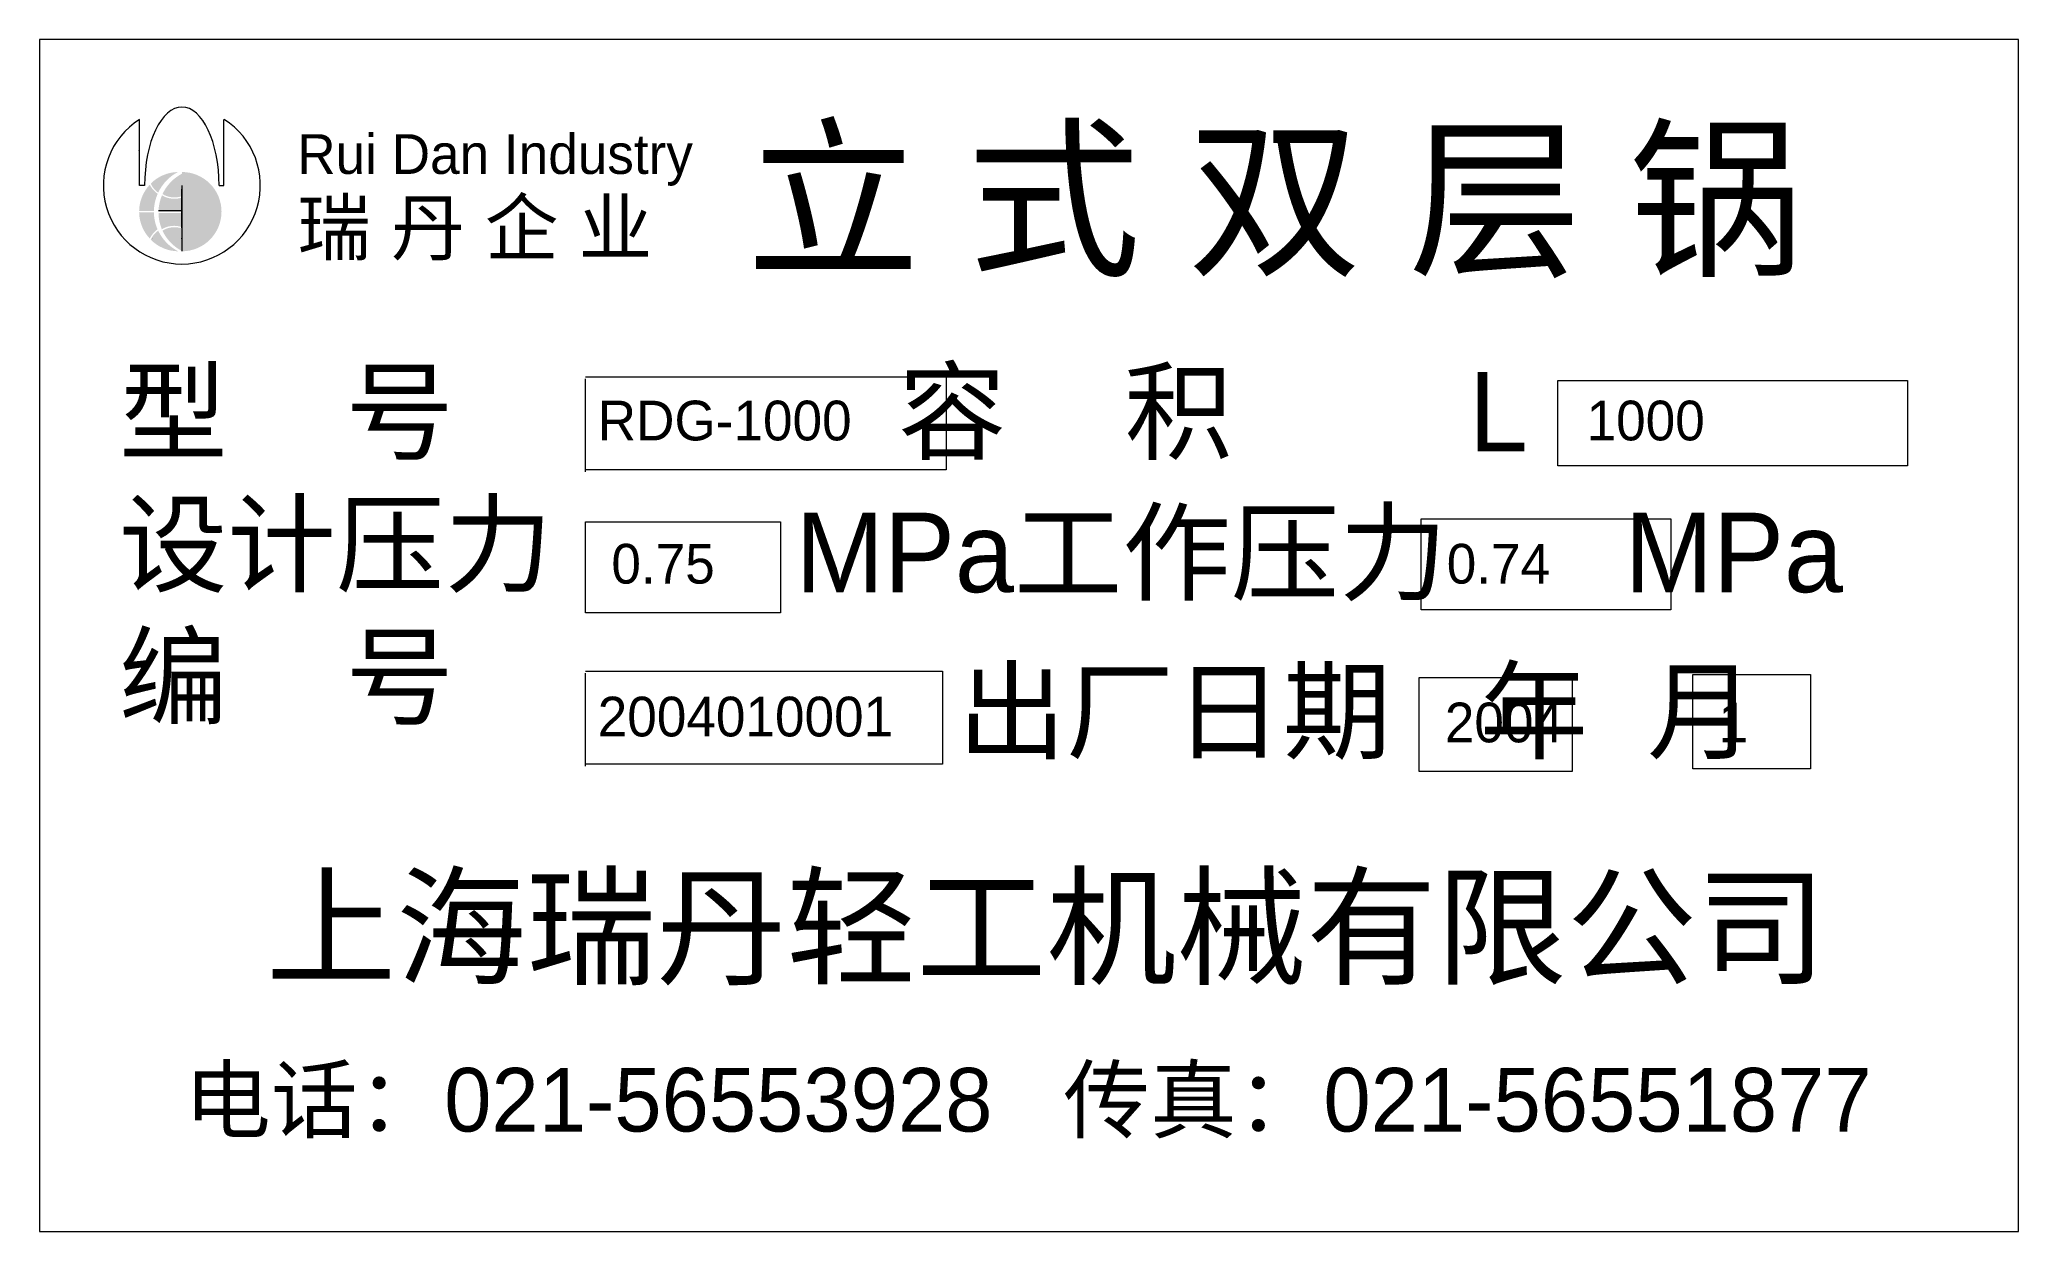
# Model space of a CAD drawing. Header units: millimetres. Extents: x 26918 to 78580, y -35580 to -8334.
# Drawn here: x 78455.5 to 78580.1, y -35579.6 to -35504.6 of the extents above.
import ezdxf

# ---------------------------------------------------------------- set-up
doc = ezdxf.new("R2010")
doc.units = ezdxf.units.MM
doc.header["$MEASUREMENT"] = 0
doc.layers.get('0').update_dxf_attribs({"lineweight": 20})
doc.styles.get("Standard").update_dxf_attribs({"font": 'SIMFANG.TTF'})

msp = doc.modelspace()

# ---------------------------------------------------------------- hatches: boundary and pattern name
h = msp.add_hatch(color=7)
h.paths.add_polyline_path([(78464.24, -35512.96, 0.194088), (78462.53, -35513.69, 0.130801), (78463, -35514.26, -0.164005)])
h.paths.add_polyline_path([(78462.97, -35514.33, -0.127967), (78462.47, -35513.76, 0.185344), (78461.8, -35515.41), (78462.73, -35515.41, -0.099278)])
h.paths.add_polyline_path([(78462.73, -35515.5), (78461.8, -35515.5, 0.185294), (78462.47, -35517.15), (78462.47, -35517.15, -0.131435), (78462.96, -35516.57, -0.098194)])
h.paths.add_polyline_path([(78463, -35516.65, 0.130803), (78462.53, -35517.22, 0.194017), (78464.24, -35517.95), (78464.24, -35517.94, -0.163297)])
h = msp.add_hatch(color=7)
h.paths.add_polyline_path([(78464.49, -35514.09), (78464.49, -35513.86), (78464.49, -35513.07, 0.165022), (78463.27, -35514.35, 0.224283), (78464.49, -35514.48)])
h.paths.add_polyline_path([(78464.49, -35514.57, -0.217184), (78463.24, -35514.43, 0.09668), (78463.02, -35515.45), (78464.49, -35515.45)])
h.paths.add_polyline_path([(78464.49, -35515.54), (78463.02, -35515.54, 0.095531), (78463.23, -35516.56, -0.224119), (78464.49, -35516.43)])
h.paths.add_polyline_path([(78464.49, -35516.51, 0.224287), (78463.27, -35516.65, 0.165023), (78464.49, -35517.93)])
msp.add_hatch(color=7).paths.add_polyline_path([(78464.49, -35512.96), (78464.49, -35513.81), (78464.49, -35515.45), (78464.49, -35515.5), (78464.49, -35516.47), (78464.49, -35516.63), (78464.49, -35516.7), (78464.49, -35517.95, 1)])

# ---------------------------------------------------------------- linework, layer by layer
at = {"color": 7}
for p, q in [((78455.54, -35504.63), (78455.54, -35579.63)), ((78580.07, -35504.63), (78455.54, -35504.63)), ((78580.07, -35579.63), (78580.07, -35504.63)), ((78461.83, -35511.66), (78461.83, -35509.65)), ((78467.14, -35513.81), (78467.14, -35509.65)), ((78461.83, -35511.66), (78461.8, -35511.61)), ((78461.83, -35513.81), (78461.83, -35511.66)), ((78462.14, -35513.81), (78461.83, -35513.81)), ((78462.14, -35513.81), (78462.14, -35513.81)), ((78464.49, -35513.81), (78464.49, -35515.45)), ((78464.49, -35514.44), (78464.49, -35514.05)), ((78464.49, -35514.05), (78464.49, -35514.05)), ((78464.49, -35514.44), (78464.49, -35514.13)), ((78464.49, -35514.44), (78464.49, -35514.28)), ((78464.49, -35516.47), (78464.49, -35514.44)), ((78464.49, -35514.44), (78464.49, -35514.44)), ((78464.49, -35514.44), (78464.49, -35514.53)), ((78466.83, -35513.81), (78466.99, -35513.81)), ((78466.99, -35513.81), (78467.14, -35513.81)), ((78467.14, -35513.81), (78467.14, -35513.81)), ((78464.49, -35515.41), (78463.02, -35515.41)), ((78464.49, -35515.45), (78464.49, -35515.41)), ((78464.49, -35515.45), (78464.49, -35516.47)), ((78464.49, -35515.45), (78464.49, -35517.95)), ((78464.49, -35515.45), (78464.49, -35517.1)), ((78464.49, -35515.45), (78464.49, -35515.5)), ((78464.49, -35515.45), (78464.49, -35515.45)), ((78462.67, -35517.15), (78462.66, -35517.15)), ((78464.49, -35516.47), (78464.49, -35516.38)), ((78464.49, -35516.47), (78464.49, -35516.63)), ((78464.49, -35516.47), (78464.49, -35516.7)), ((78464.49, -35516.7), (78464.49, -35516.7)), ((78464.49, -35517.1), (78464.49, -35517.16)), ((78464.49, -35517.13), (78464.49, -35517.13)), ((78464.49, -35517.16), (78464.49, -35517.13)), ((78489.9, -35525.85), (78512.58, -35525.85)), ((78489.9, -35531.82), (78489.9, -35525.97)), ((78512.58, -35525.85), (78512.58, -35531.71)), ((78551.08, -35526.08), (78573.09, -35526.08)), ((78551.08, -35531.45), (78551.08, -35526.08)), ((78573.09, -35526.08), (78573.09, -35531.45)), ((78512.58, -35531.71), (78489.9, -35531.71)), ((78573.09, -35531.45), (78551.08, -35531.45)), ((78542.48, -35534.78), (78558.19, -35534.78)), ((78542.48, -35540.52), (78542.48, -35534.78)), ((78558.19, -35534.78), (78558.19, -35540.52)), ((78558.19, -35540.52), (78542.48, -35540.52)), ((78489.9, -35544.38), (78512.36, -35544.38)), ((78489.9, -35550.34), (78489.9, -35544.49)), ((78512.36, -35544.38), (78512.36, -35550.23)), ((78512.36, -35550.23), (78489.9, -35550.23)), ((78455.54, -35579.63), (78580.07, -35579.63))]:
    msp.add_line(p, q, dxfattribs=at)
for points in [[(78489.9, -35534.98), (78502.17, -35534.98), (78502.17, -35540.7), (78489.9, -35540.7)], [(78542.35, -35544.77), (78551.98, -35544.77), (78551.98, -35550.69), (78542.35, -35550.69)], [(78559.58, -35544.59), (78566.99, -35544.59), (78566.99, -35550.51), (78559.58, -35550.51)]]:
    msp.add_lwpolyline(points, close=True, dxfattribs=at)
msp.add_arc((78464.49, -35513.81), 4.94, 122.55, 57.45, dxfattribs=at)
msp.add_ellipse((78464.49, -35513.81), major_axis=(0, -4.94), ratio=0.474738, start_param=7.853982, end_param=10.995574, dxfattribs=at)

# ---------------------------------------------------------------- texts
at = {"color": 7, "attachment_point": 1}
for s, insert, char_height, width in [('{\\f\uffc1ﾥￊ￩|b0|i0|c134|p49;立 式 双 层 锅}', (78500.03, -35510.67), 8, 137.5352), ('{\\f\uffc1ﾥￊ￩|b0|i0|c134|p49;Rui Dan Industry\\P\\H1.36x;瑞 丹 企 业}', (78471.75, -35510.58), 2.5, 32.635), ('{\\fￋￎￌ￥|b0|i0|c134|p2;型    号             \\P设计压力\\P编    号}', (78460.54, -35525.54), 5, 113.1615), ('{\\fￋￎￌ￥|b0|i0|c134|p2; \\H1.333x; \\H1.25x; 容    积        L\\P     }', (78505.1, -35525.54), 3, 300), ('{\\fￋￎￌ￥|b0|i0|c134|p2;RDG-1000}', (78490.66, -35527.35), 2.5, 47.9793), ('{\\fￋￎￌ￥|b0|i0|c134|p2;1000}', (78552.89, -35527.35), 2.5, 47.9793), ('{\\fￋￎￌ￥|b0|i0|c134|p2;MPa工作压力      MPa}', (78503.11, -35534.4), 5, 95.9586), ('{\\fￋￎￌ￥|b0|i0|c134|p2;0.75}', (78491.52, -35536.36), 2.5, 47.9793), ('{\\fￋￎￌ￥|b0|i0|c134|p2;0.74}', (78544.09, -35536.36), 2.5, 47.9793), ('{\\fￋￎￌ￥|b0|i0|c134|p2;出厂日期   年  月}', (78513.31, -35544.38), 5, 97.8928), ('{\\fￋￎￌ￥|b0|i0|c134|p2;2004010001}', (78490.66, -35545.98), 2.5, 47.9793), ('{\\fￋￎￌ￥|b0|i0|c134|p2;2004}', (78543.97, -35546.35), 2.5, 47.9793), ('{\\fￋￎￌ￥|b0|i0|c134|p2;1}', (78561.2, -35546.35), 2.5, 47.9793), ('{\\f\uffc1ﾥￊ￩|b0|i0|c134|p49;上海瑞丹轻工机械有限公司}', (78469.79, -35557.47), 6, 137.5352), ('{\\f\uffc1ﾥￊ￩|b0|i0|c134|p49;电话：021-56553928   传真：021-56551877}', (78464.63, -35569.34), 4, 137.5352)]:
    msp.add_mtext(s, dxfattribs=dict(at, insert=insert, char_height=char_height, width=width))

doc.saveas('drawing.dxf')
